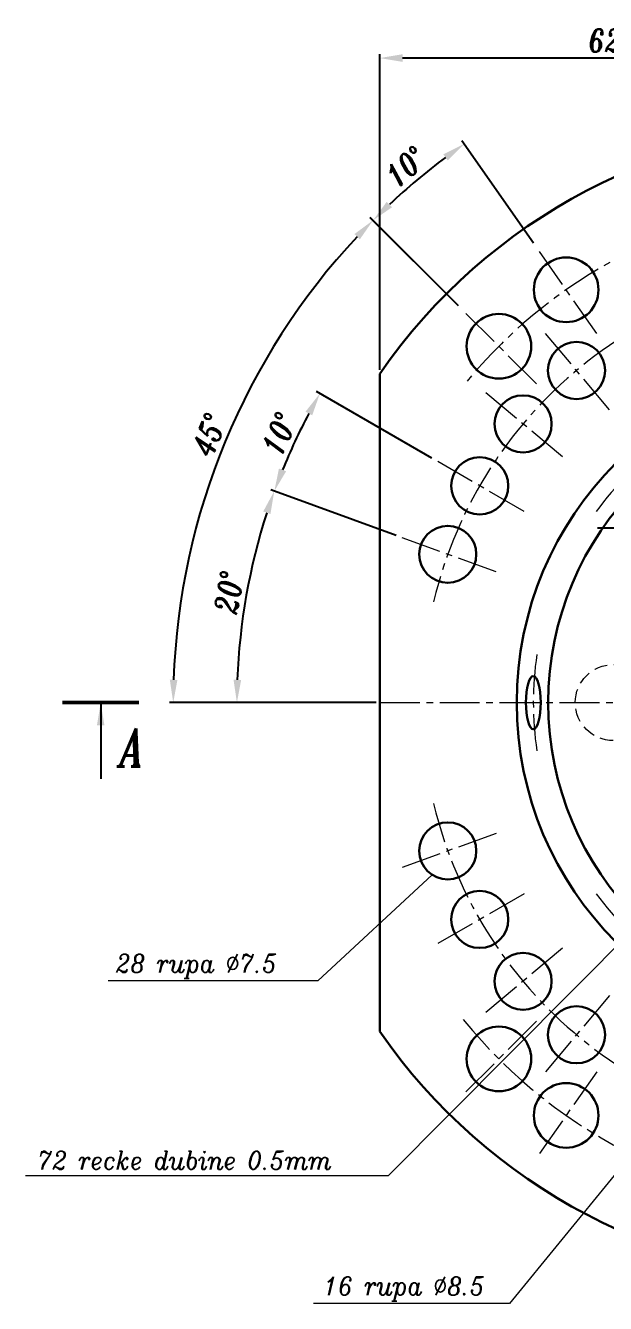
# Model space of a CAD drawing. Extents: x 197 to 911, y -8 to 441.
# Drawn here: x 442.4 to 518.7, y 104.6 to 272.6 of the extents above; entities that cross this region are included whole.
import ezdxf

# ---------------------------------------------------------------- set-up
doc = ezdxf.new("R2010")
doc.units = 0
doc.header["$LTSCALE"] = 7
doc.header["$MEASUREMENT"] = 0
doc.linetypes.add('CENTER2', pattern=[1.125, 0.75, -0.125, 0.125, -0.125])
doc.linetypes.add('HIDDEN', pattern=[0.375, 0.25, -0.125])
doc.layers.get('0').update_dxf_attribs({"linetype": 'CONTINUOUS', "lineweight": 15})
for name, color, linetype, lineweight in [('1', 1, 'CENTER2', 15), ('2', 2, 'HIDDEN', 15), ('3', 3, 'CONTINUOUS', 30), ('4', 5, 'CONTINUOUS', 50)]:
    doc.layers.add(name, color=color, linetype=linetype, lineweight=lineweight)
doc.styles.add('ITALIC', font='italic.shx', dxfattribs={"width": 0.9, "height": 3})
doc.styles.add('ITALICT', font='ITALICT.shx', dxfattribs={"width": 0.8, "height": 3})
doc.dimstyles.get("Standard").update_dxf_attribs({"dimtxt": 3, "dimasz": 3, "dimexe": 0.5, "dimexo": 0.5, "dimgap": 0.8, "dimtad": 1, "dimdsep": 46, "dimtxsty": 'ITALICT', "dimcen": 0.09, "dimazin": 2, "dimtfac": 1, "dimtmove": 0, "dimatfit": 3, "dimfxl": 1, "dimtolj": 1, "dimtzin": 0, "dimarcsym": 0})

# ---------------------------------------------------------------- blocks, each defined once
blk = doc.blocks.new('*D25')
at = {"color": 0, "lineweight": -2, "transparency": 16777216}
for p, q in [((488.99, 227.35), (488.99, 268.85)), ((551.49, 260.11), (551.49, 268.85)), ((548.49, 268.35), (491.99, 268.35))]:
    blk.add_line(p, q, dxfattribs=at)
at = {"color": 0, "transparency": 16777216}
for points in [[(491.99, 268.85), (491.99, 267.85), (488.99, 268.35)], [(548.49, 268.85), (548.49, 267.85), (551.49, 268.35)]]:
    blk.add_solid(points, dxfattribs=at)
at = {"color": 0, "transparency": 16777216, "insert": (520.24, 270.65), "char_height": 3, "attachment_point": 5, "style": 'ITALICT'}
blk.add_mtext('\\A1;62.5', dxfattribs=at)
blk = doc.blocks.new('*D31')
at = {"color": 0, "lineweight": -2, "transparency": 16777216}
for p, q in [((495.85, 215.74), (480.68, 224.5)), ((491.12, 205.59), (474.65, 211.58))]:
    blk.add_line(p, q, dxfattribs=at)
blk.add_arc((551.49, 183.61), 81.27, 152.1152, 157.8848, dxfattribs=at)
at = {"color": 0, "transparency": 16777216}
for points in [[(479.22, 221.86), (480.1, 221.38), (481.11, 224.25)], [(476.67, 214.03), (475.73, 214.39), (475.12, 211.41)]]:
    blk.add_solid(points, dxfattribs=at)
at = {"color": 0, "transparency": 16777216, "insert": (475.75, 218.93), "char_height": 3, "attachment_point": 5, "rotation": 65, "style": 'ITALICT'}
blk.add_mtext('\\A1;10°', dxfattribs=at)
blk = doc.blocks.new('*D32')
at = {"color": 0, "lineweight": -2, "transparency": 16777216}
for p, q in [((491.12, 205.59), (474.64, 211.59)), ((488.49, 183.61), (469.7, 183.61))]:
    blk.add_line(p, q, dxfattribs=at)
blk.add_arc((551.49, 183.61), 81.29, 162.1147, 177.8853, dxfattribs=at)
at = {"color": 0, "transparency": 16777216}
for points in [[(473.66, 208.74), (474.61, 208.42), (475.11, 211.42)], [(470.76, 186.6), (469.76, 186.62), (470.2, 183.61)]]:
    blk.add_solid(points, dxfattribs=at)
at = {"color": 0, "transparency": 16777216, "insert": (469.17, 198.13), "char_height": 3, "attachment_point": 5, "rotation": 80, "style": 'ITALICT'}
blk.add_mtext('\\A1;20°', dxfattribs=at)
blk = doc.blocks.new('*D33')
at = {"color": 0, "lineweight": -2, "transparency": 16777216}
for p, q in [((499.34, 235.76), (487.74, 247.37)), ((488.49, 183.61), (461.33, 183.61))]:
    blk.add_line(p, q, dxfattribs=at)
blk.add_arc((551.49, 183.61), 89.66, 136.9171, 178.0829, dxfattribs=at)
at = {"color": 0, "transparency": 16777216}
for points in [[(485.65, 245.21), (486.36, 244.51), (488.09, 247.01)], [(462.38, 186.6), (461.38, 186.62), (461.83, 183.61)]]:
    blk.add_solid(points, dxfattribs=at)
at = {"color": 0, "transparency": 16777216, "insert": (466.53, 218.81), "char_height": 3, "attachment_point": 5, "rotation": 67.5, "style": 'ITALICT'}
blk.add_mtext('\\A1;45°', dxfattribs=at)
blk = doc.blocks.new('*D34')
at = {"color": 0, "lineweight": -2, "transparency": 16777216}
for p, q in [((509.19, 244.03), (499.78, 257.46)), ((499.34, 235.76), (487.74, 247.36))]:
    blk.add_line(p, q, dxfattribs=at)
blk.add_arc((551.49, 183.61), 89.66, 126.9173, 133.0827, dxfattribs=at)
at = {"color": 0, "transparency": 16777216}
for points in [[(497.34, 255.7), (497.93, 254.89), (500.07, 257.05)], [(490.6, 248.74), (489.9, 249.45), (488.09, 247.01)]]:
    blk.add_solid(points, dxfattribs=at)
at = {"color": 0, "transparency": 16777216, "insert": (492.38, 254.06), "char_height": 3, "attachment_point": 5, "rotation": 40, "style": 'ITALICT'}
blk.add_mtext('\\A1;10°', dxfattribs=at)
blk = doc.blocks.new('*D42')
at = {"color": 0, "lineweight": -2, "transparency": 16777216}
for p, q in [((523.59, 183.61), (523.59, 207.04)), ((528.61, 183.68), (528.61, 207.04)), ((520.59, 206.54), (517.59, 206.54)), ((528.61, 206.54), (523.59, 206.54)), ((531.61, 206.54), (534.61, 206.54))]:
    blk.add_line(p, q, dxfattribs=at)
at = {"color": 0, "transparency": 16777216}
for points in [[(520.59, 207.04), (520.59, 206.04), (523.59, 206.54)], [(531.61, 207.04), (531.61, 206.04), (528.61, 206.54)]]:
    blk.add_solid(points, dxfattribs=at)
at = {"color": 0, "transparency": 16777216, "insert": (526.1, 208.84), "char_height": 3, "attachment_point": 5, "style": 'ITALICT'}
blk.add_mtext('\\A1;5', dxfattribs=at)

msp = doc.modelspace()

# ---------------------------------------------------------------- linework, layer by layer
for p, q in [((490.111, 121.437), (532.052, 163.634)), ((495.89, 160.971), (480.844, 147.033)), ((480.844, 147.033), (453.274, 147.033)), ((442.413, 121.437), (490.111, 121.437)), ((519.798, 121.47), (506.06, 104.629)), ((506.06, 104.629), (480.285, 104.629))]:
    msp.add_line(p, q)
at = {"layer": '1'}
for p, q in [((517.506, 232.148), (509.476, 243.616)), ((509.594, 225.51), (499.695, 235.409)), ((519.19, 222.107), (510.513, 232.449)), ((512.997, 215.914), (502.655, 224.591)), ((507.973, 208.739), (496.281, 215.489)), ((504.271, 200.8), (491.585, 205.417)), ((488.991, 183.614), (613.991, 183.614)), ((504.271, 166.427), (491.585, 161.81)), ((507.973, 158.489), (496.281, 151.739)), ((512.997, 151.313), (502.655, 142.636)), ((519.19, 145.12), (510.513, 134.778)), ((509.594, 141.717), (499.695, 131.818)), ((517.506, 135.079), (509.476, 123.611))]:
    msp.add_line(p, q, dxfattribs=at)
for radius, start, end in [(66.25, 38.94329, 141.05671), (57, 12.67026, 166.53727), (42.322, 126.41178, 143.58822), (42.322, 171.41178, 188.58822), (57, 193.46273, 347.32974), (42.322, 216.41178, 233.58822), (66.25, 218.94329, 321.05671)]:
    msp.add_arc((551.491, 183.614), radius, start, end, dxfattribs=at)
at = {"layer": '2'}
msp.add_circle((519.691, 183.614), 5, dxfattribs=at)
at = {"layer": '3'}
msp.add_line((488.991, 226.854), (488.991, 140.373), dxfattribs=at)
for centre, radius in [((513.491, 237.882), 4.25), ((504.645, 230.459), 4.25), ((514.852, 227.278), 3.75), ((551.491, 183.614), 44.5), ((551.491, 183.614), 44.5), ((507.826, 220.252), 3.75), ((551.491, 183.614), 40.355), ((502.127, 212.114), 3.75), ((497.928, 203.109), 3.75), ((497.928, 164.118), 3.75), ((502.127, 155.114), 3.75), ((507.826, 146.975), 3.75), ((514.852, 139.949), 3.75), ((504.645, 136.768), 4.25), ((513.491, 129.345), 4.25)]:
    msp.add_circle(centre, radius, dxfattribs=at)
for start, end in [(34.67741, 145.32259), (214.67741, 325.32259)]:
    msp.add_arc((551.491, 183.614), 76, start, end, dxfattribs=at)
msp.add_ellipse((509.169, 183.614), major_axis=(0, 3.5), ratio=0.2776204, dxfattribs=at)
at = {"layer": '4'}
msp.add_line((447.291, 183.614), (457.291, 183.614), dxfattribs=at)

# ---------------------------------------------------------------- texts
for s, height, style, width, p in [('A', 5, 'ITALICT', 0.8, (454.747, 175.216)), ('28 rupa %%C7.5', 2.4, 'ITALIC', 0.9, (454.291, 148.134)), ('72 recke dubine 0.5mm', 2.4, 'ITALIC', 0.9, (444.005, 122.237)), ('16 rupa %%C8.5', 2.4, 'ITALIC', 0.9, (481.588, 105.731))]:
    msp.add_text(s, height=height, dxfattribs=dict(style=style, width=width)).set_placement(p)

# ---------------------------------------------------------------- dimensions: what is measured, and where the dimension line sits
dim = msp.add_linear_dim(base=(488.991, 268.354), p1=(551.491, 259.614), p2=(488.991, 226.854), dimstyle='Standard')
dim.commit()
dim.dimension.update_dxf_attribs({"geometry": '*D25', "text_midpoint": (520.241, 270.654)})
for base, line1, line2, picture, middle in [((495.883, 253.941), ((517.506, 232.148), (509.476, 243.616)), ((509.594, 225.51), (499.695, 235.409)), '*D34', (492.383, 254.055)), ((473.841, 228.445), ((509.594, 225.51), (499.695, 235.409)), ((488.991, 183.614), (613.991, 183.614)), '*D33', (466.529, 218.806)), ((478.867, 220.087), ((507.973, 208.739), (496.281, 215.489)), ((504.271, 200.8), (491.585, 205.417)), '*D31', (475.752, 218.931)), ((472.395, 202.359), ((488.991, 183.614), (613.991, 183.614)), ((504.271, 200.8), (491.585, 205.417)), '*D32', (469.174, 198.128))]:
    dim = msp.add_angular_dim_2l(base=base, line1=line1, line2=line2, dimstyle='Standard')
    dim.commit()
    dim.dimension.update_dxf_attribs({"geometry": picture, "text_midpoint": middle})
dim = msp.add_linear_dim(base=(523.592, 206.542), p1=(528.609, 183.181), p2=(523.592, 183.108), dimstyle='Standard', override={"dimdec": 1})
dim.commit()
dim.dimension.update_dxf_attribs({"geometry": '*D42', "text_midpoint": (526.101, 208.842)})

# ---------------------------------------------------------------- leaders
msp.add_leader([(452.291, 183.614), (452.291, 173.614)], dimstyle='Standard', override={"dimgap": 0.8, "dimtad": 0})

doc.saveas('drawing.dxf')
